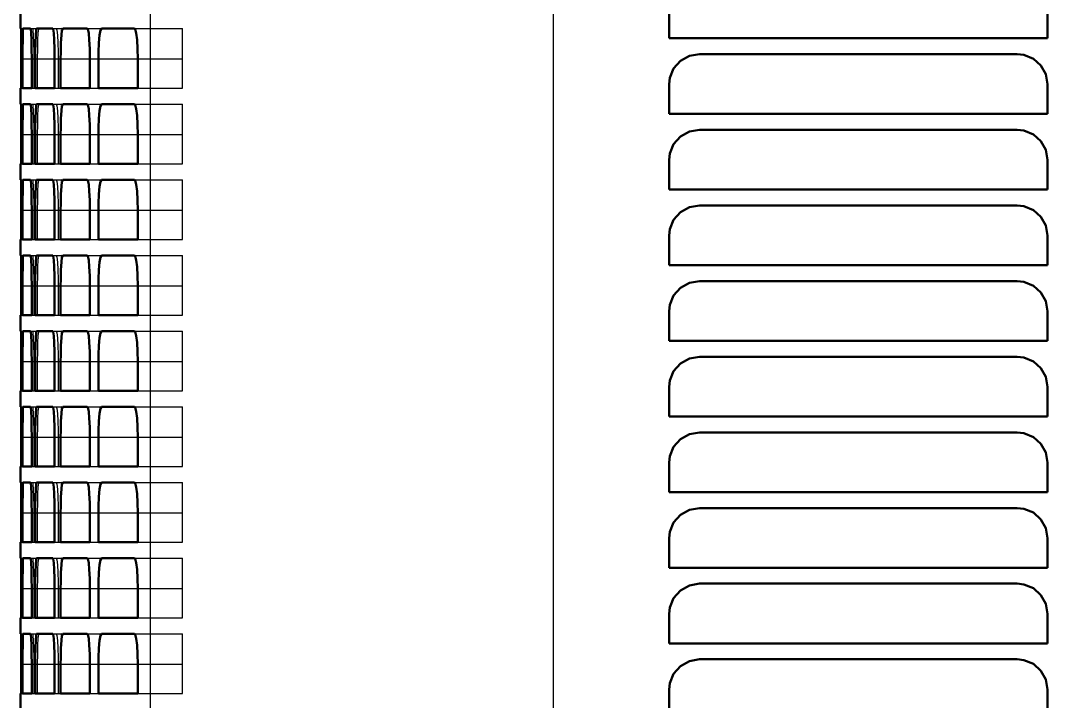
# Model space of a CAD drawing. Header units: inches. Extents: x -0.3 to 35.5, y 0 to 36.6.
# Drawn here: x -0.27 to 6.52, y 18.3 to 22.8 of the extents above; entities that cross this region are included whole.
import ezdxf

# ---------------------------------------------------------------- set-up
doc = ezdxf.new("R2010")
doc.units = ezdxf.units.IN
doc.header["$MEASUREMENT"] = 0
doc.linetypes.add('Dashed', pattern=[2, 1, -1])
for name, color, linetype, lineweight in [('AM_0', 7, 'Continuous', 50), ('AM_4', 3, 'Continuous', 25), ('AM_9', 6, 'Dashed', 25)]:
    doc.layers.add(name, color=color, linetype=linetype, lineweight=lineweight)

msp = doc.modelspace()

# ---------------------------------------------------------------- linework, layer by layer
at = {"layer": 'AM_0'}
for p, q in [((4.016, 22.881), (4.016, 22.686)), ((6.516, 22.686), (6.516, 22.881)), ((-0.27, 22.855), (-0.27, 22.75)), ((-0.2669, 22.75), (-0.27, 22.75)), ((-0.2032, 22.75), (-0.255, 22.75)), ((-0.0573, 22.75), (-0.1644, 22.75)), ((0.171, 22.75), (0.0085, 22.75)), ((0.4823, 22.75), (0.2639, 22.75)), ((4.016, 22.686), (6.516, 22.686)), ((-0.2652, 22.355), (-0.2652, 22.55)), ((-0.258, 22.55), (-0.258, 22.355)), ((-0.1963, 22.355), (-0.1963, 22.55)), ((-0.1727, 22.55), (-0.1727, 22.355)), ((-0.0452, 22.355), (-0.0452, 22.55)), ((-0.0051, 22.55), (-0.0051, 22.355)), ((0.1884, 22.355), (0.1884, 22.55)), ((0.2451, 22.55), (0.2451, 22.355)), ((0.505, 22.355), (0.505, 22.55)), ((6.316, 22.581), (4.216, 22.581)), ((-0.27, 22.355), (-0.2652, 22.355)), ((-0.27, 22.355), (-0.27, 22.25)), ((-0.258, 22.355), (-0.1963, 22.355)), ((-0.1727, 22.355), (-0.0452, 22.355)), ((-0.0051, 22.355), (0.1884, 22.355)), ((0.2451, 22.355), (0.505, 22.355)), ((4.016, 22.381), (4.016, 22.186)), ((6.516, 22.186), (6.516, 22.381)), ((-0.2669, 22.25), (-0.27, 22.25)), ((-0.2032, 22.25), (-0.255, 22.25)), ((-0.0573, 22.25), (-0.1644, 22.25)), ((0.171, 22.25), (0.0085, 22.25)), ((0.4823, 22.25), (0.2639, 22.25)), ((4.016, 22.186), (6.516, 22.186)), ((6.316, 22.081), (4.216, 22.081)), ((-0.2652, 21.855), (-0.2652, 22.05)), ((-0.258, 22.05), (-0.258, 21.855)), ((-0.1963, 21.855), (-0.1963, 22.05)), ((-0.1727, 22.05), (-0.1727, 21.855)), ((-0.0452, 21.855), (-0.0452, 22.05)), ((-0.0051, 22.05), (-0.0051, 21.855)), ((0.1884, 21.855), (0.1884, 22.05)), ((0.2451, 22.05), (0.2451, 21.855)), ((0.505, 21.855), (0.505, 22.05)), ((-0.27, 21.855), (-0.2652, 21.855)), ((-0.27, 21.855), (-0.27, 21.75)), ((-0.258, 21.855), (-0.1963, 21.855)), ((-0.1727, 21.855), (-0.0452, 21.855)), ((-0.0051, 21.855), (0.1884, 21.855)), ((0.2451, 21.855), (0.505, 21.855)), ((4.016, 21.881), (4.016, 21.686)), ((6.516, 21.686), (6.516, 21.881)), ((-0.2669, 21.75), (-0.27, 21.75)), ((-0.2032, 21.75), (-0.255, 21.75)), ((-0.0573, 21.75), (-0.1644, 21.75)), ((0.171, 21.75), (0.0085, 21.75)), ((0.4823, 21.75), (0.2639, 21.75)), ((4.016, 21.686), (6.516, 21.686)), ((6.316, 21.581), (4.216, 21.581)), ((-0.2652, 21.355), (-0.2652, 21.55)), ((-0.258, 21.55), (-0.258, 21.355)), ((-0.1963, 21.355), (-0.1963, 21.55)), ((-0.1727, 21.55), (-0.1727, 21.355)), ((-0.0452, 21.355), (-0.0452, 21.55)), ((-0.0051, 21.55), (-0.0051, 21.355)), ((0.1884, 21.355), (0.1884, 21.55)), ((0.2451, 21.55), (0.2451, 21.355)), ((0.505, 21.355), (0.505, 21.55)), ((4.016, 21.381), (4.016, 21.186)), ((6.516, 21.186), (6.516, 21.381)), ((-0.27, 21.355), (-0.2652, 21.355)), ((-0.27, 21.355), (-0.27, 21.25)), ((-0.258, 21.355), (-0.1963, 21.355)), ((-0.1727, 21.355), (-0.0452, 21.355)), ((-0.0051, 21.355), (0.1884, 21.355)), ((0.2451, 21.355), (0.505, 21.355)), ((-0.2669, 21.25), (-0.27, 21.25)), ((-0.2032, 21.25), (-0.255, 21.25)), ((-0.0573, 21.25), (-0.1644, 21.25)), ((0.171, 21.25), (0.0085, 21.25)), ((0.4823, 21.25), (0.2639, 21.25)), ((4.016, 21.186), (6.516, 21.186)), ((-0.2652, 20.855), (-0.2652, 21.05)), ((-0.258, 21.05), (-0.258, 20.855)), ((-0.1963, 20.855), (-0.1963, 21.05)), ((-0.1727, 21.05), (-0.1727, 20.855)), ((-0.0452, 20.855), (-0.0452, 21.05)), ((-0.0051, 21.05), (-0.0051, 20.855)), ((0.1884, 20.855), (0.1884, 21.05)), ((0.2451, 21.05), (0.2451, 20.855)), ((0.505, 20.855), (0.505, 21.05)), ((6.316, 21.081), (4.216, 21.081)), ((-0.27, 20.855), (-0.2652, 20.855)), ((-0.27, 20.855), (-0.27, 20.75)), ((-0.258, 20.855), (-0.1963, 20.855)), ((-0.1727, 20.855), (-0.0452, 20.855)), ((-0.0051, 20.855), (0.1884, 20.855)), ((0.2451, 20.855), (0.505, 20.855)), ((4.016, 20.881), (4.016, 20.686)), ((6.516, 20.686), (6.516, 20.881)), ((-0.2669, 20.75), (-0.27, 20.75)), ((-0.2032, 20.75), (-0.255, 20.75)), ((-0.0573, 20.75), (-0.1644, 20.75)), ((0.171, 20.75), (0.0085, 20.75)), ((0.4823, 20.75), (0.2639, 20.75)), ((4.016, 20.686), (6.516, 20.686)), ((6.316, 20.581), (4.216, 20.581)), ((-0.2652, 20.355), (-0.2652, 20.55)), ((-0.258, 20.55), (-0.258, 20.355)), ((-0.1963, 20.355), (-0.1963, 20.55)), ((-0.1727, 20.55), (-0.1727, 20.355)), ((-0.0452, 20.355), (-0.0452, 20.55)), ((-0.0051, 20.55), (-0.0051, 20.355)), ((0.1884, 20.355), (0.1884, 20.55)), ((0.2451, 20.55), (0.2451, 20.355)), ((0.505, 20.355), (0.505, 20.55)), ((4.016, 20.381), (4.016, 20.186)), ((6.516, 20.186), (6.516, 20.381)), ((-0.27, 20.355), (-0.2652, 20.355)), ((-0.27, 20.355), (-0.27, 20.25)), ((-0.258, 20.355), (-0.1963, 20.355)), ((-0.1727, 20.355), (-0.0452, 20.355)), ((-0.0051, 20.355), (0.1884, 20.355)), ((0.2451, 20.355), (0.505, 20.355)), ((-0.2669, 20.25), (-0.27, 20.25)), ((-0.2032, 20.25), (-0.255, 20.25)), ((-0.0573, 20.25), (-0.1644, 20.25)), ((0.171, 20.25), (0.0085, 20.25)), ((0.4823, 20.25), (0.2639, 20.25)), ((4.016, 20.186), (6.516, 20.186)), ((-0.2652, 19.855), (-0.2652, 20.05)), ((-0.258, 20.05), (-0.258, 19.855)), ((-0.1963, 19.855), (-0.1963, 20.05)), ((-0.1727, 20.05), (-0.1727, 19.855)), ((-0.0452, 19.855), (-0.0452, 20.05)), ((-0.0051, 20.05), (-0.0051, 19.855)), ((0.1884, 19.855), (0.1884, 20.05)), ((0.2451, 20.05), (0.2451, 19.855)), ((0.505, 19.855), (0.505, 20.05)), ((6.316, 20.081), (4.216, 20.081)), ((-0.27, 19.855), (-0.2652, 19.855)), ((-0.27, 19.855), (-0.27, 19.75)), ((-0.258, 19.855), (-0.1963, 19.855)), ((-0.1727, 19.855), (-0.0452, 19.855)), ((-0.0051, 19.855), (0.1884, 19.855)), ((0.2451, 19.855), (0.505, 19.855)), ((4.016, 19.881), (4.016, 19.686)), ((6.516, 19.686), (6.516, 19.881)), ((-0.2669, 19.75), (-0.27, 19.75)), ((-0.2032, 19.75), (-0.255, 19.75)), ((-0.0573, 19.75), (-0.1644, 19.75)), ((0.171, 19.75), (0.0085, 19.75)), ((0.4823, 19.75), (0.2639, 19.75)), ((4.016, 19.686), (6.516, 19.686)), ((-0.2652, 19.355), (-0.2652, 19.55)), ((-0.258, 19.55), (-0.258, 19.355)), ((-0.1963, 19.355), (-0.1963, 19.55)), ((-0.1727, 19.55), (-0.1727, 19.355)), ((-0.0452, 19.355), (-0.0452, 19.55)), ((-0.0051, 19.55), (-0.0051, 19.355)), ((0.1884, 19.355), (0.1884, 19.55)), ((0.2451, 19.55), (0.2451, 19.355)), ((0.505, 19.355), (0.505, 19.55)), ((6.316, 19.581), (4.216, 19.581)), ((-0.27, 19.355), (-0.2652, 19.355)), ((-0.27, 19.355), (-0.27, 19.25)), ((-0.258, 19.355), (-0.1963, 19.355)), ((-0.1727, 19.355), (-0.0452, 19.355)), ((-0.0051, 19.355), (0.1884, 19.355)), ((0.2451, 19.355), (0.505, 19.355)), ((4.016, 19.381), (4.016, 19.186)), ((6.516, 19.186), (6.516, 19.381)), ((-0.2669, 19.25), (-0.27, 19.25)), ((-0.2032, 19.25), (-0.255, 19.25)), ((-0.0573, 19.25), (-0.1644, 19.25)), ((0.171, 19.25), (0.0085, 19.25)), ((0.4823, 19.25), (0.2639, 19.25)), ((4.016, 19.186), (6.516, 19.186)), ((6.316, 19.081), (4.216, 19.081)), ((-0.2652, 18.855), (-0.2652, 19.05)), ((-0.258, 19.05), (-0.258, 18.855)), ((-0.1963, 18.855), (-0.1963, 19.05)), ((-0.1727, 19.05), (-0.1727, 18.855)), ((-0.0452, 18.855), (-0.0452, 19.05)), ((-0.0051, 19.05), (-0.0051, 18.855)), ((0.1884, 18.855), (0.1884, 19.05)), ((0.2451, 19.05), (0.2451, 18.855)), ((0.505, 18.855), (0.505, 19.05)), ((4.016, 18.881), (4.016, 18.686)), ((6.516, 18.686), (6.516, 18.881)), ((-0.27, 18.855), (-0.2652, 18.855)), ((-0.27, 18.855), (-0.27, 18.75)), ((-0.258, 18.855), (-0.1963, 18.855)), ((-0.1727, 18.855), (-0.0452, 18.855)), ((-0.0051, 18.855), (0.1884, 18.855)), ((0.2451, 18.855), (0.505, 18.855)), ((-0.2669, 18.75), (-0.27, 18.75)), ((-0.2032, 18.75), (-0.255, 18.75)), ((-0.0573, 18.75), (-0.1644, 18.75)), ((0.171, 18.75), (0.0085, 18.75)), ((0.4823, 18.75), (0.2639, 18.75)), ((4.016, 18.686), (6.516, 18.686)), ((-0.2652, 18.355), (-0.2652, 18.55)), ((-0.258, 18.55), (-0.258, 18.355)), ((-0.1963, 18.355), (-0.1963, 18.55)), ((-0.1727, 18.55), (-0.1727, 18.355)), ((-0.0452, 18.355), (-0.0452, 18.55)), ((-0.0051, 18.55), (-0.0051, 18.355)), ((0.1884, 18.355), (0.1884, 18.55)), ((0.2451, 18.55), (0.2451, 18.355)), ((0.505, 18.355), (0.505, 18.55)), ((6.316, 18.581), (4.216, 18.581)), ((-0.27, 18.355), (-0.2652, 18.355)), ((-0.27, 18.355), (-0.27, 18.25)), ((-0.258, 18.355), (-0.1963, 18.355)), ((-0.1727, 18.355), (-0.0452, 18.355)), ((-0.0051, 18.355), (0.1884, 18.355)), ((0.2451, 18.355), (0.505, 18.355)), ((4.016, 18.381), (4.016, 18.186)), ((6.516, 18.186), (6.516, 18.381))]:
    msp.add_line(p, q, dxfattribs=at)
for points in [[(-0.2652, 22.55), (-0.2653, 22.6162), (-0.2656, 22.6749), (-0.266, 22.7196), (-0.2665, 22.7451), (-0.2669, 22.75)], [(-0.255, 22.75), (-0.256, 22.7387), (-0.2569, 22.7062), (-0.2576, 22.656), (-0.258, 22.5939), (-0.258, 22.55)], [(-0.1963, 22.55), (-0.1967, 22.6162), (-0.1978, 22.6749), (-0.1996, 22.7195), (-0.2017, 22.7451), (-0.2032, 22.75)], [(-0.1644, 22.75), (-0.1672, 22.7387), (-0.1696, 22.7061), (-0.1714, 22.6559), (-0.1725, 22.5937), (-0.1727, 22.55)], [(-0.0452, 22.55), (-0.0459, 22.6161), (-0.0479, 22.6748), (-0.0509, 22.7194), (-0.0547, 22.745), (-0.0573, 22.75)], [(0.0085, 22.75), (0.0039, 22.7387), (0, 22.706), (-0.003, 22.6557), (-0.0047, 22.5935), (-0.0051, 22.55)], [(0.1884, 22.55), (0.1875, 22.616), (0.1846, 22.6746), (0.1803, 22.7192), (0.1749, 22.745), (0.171, 22.75)], [(0.2639, 22.75), (0.2576, 22.7386), (0.2521, 22.7058), (0.2479, 22.6553), (0.2455, 22.5931), (0.2451, 22.55)], [(0.505, 22.55), (0.5038, 22.6159), (0.5001, 22.6743), (0.4944, 22.719), (0.4874, 22.7448), (0.4823, 22.75)], [(4.216, 22.581), (4.1495, 22.5696), (4.0905, 22.5367), (4.0458, 22.486), (4.0206, 22.4237), (4.016, 22.381)], [(6.516, 22.381), (6.5048, 22.447), (6.4725, 22.5055), (6.4227, 22.5502), (6.3607, 22.5759), (6.316, 22.581)], [(-0.2652, 22.05), (-0.2653, 22.1162), (-0.2656, 22.1749), (-0.266, 22.2196), (-0.2665, 22.2451), (-0.2669, 22.25)], [(-0.255, 22.25), (-0.256, 22.2387), (-0.2569, 22.2062), (-0.2576, 22.156), (-0.258, 22.0939), (-0.258, 22.05)], [(-0.1963, 22.05), (-0.1967, 22.1162), (-0.1978, 22.1749), (-0.1996, 22.2195), (-0.2017, 22.2451), (-0.2032, 22.25)], [(-0.1644, 22.25), (-0.1672, 22.2387), (-0.1696, 22.2061), (-0.1714, 22.1559), (-0.1725, 22.0937), (-0.1727, 22.05)], [(-0.0452, 22.05), (-0.0459, 22.1161), (-0.0479, 22.1748), (-0.0509, 22.2194), (-0.0547, 22.245), (-0.0573, 22.25)], [(0.0085, 22.25), (0.0039, 22.2387), (0, 22.206), (-0.003, 22.1557), (-0.0047, 22.0935), (-0.0051, 22.05)], [(0.1884, 22.05), (0.1875, 22.116), (0.1846, 22.1746), (0.1803, 22.2192), (0.1749, 22.245), (0.171, 22.25)], [(0.2639, 22.25), (0.2576, 22.2386), (0.2521, 22.2058), (0.2479, 22.1553), (0.2455, 22.0931), (0.2451, 22.05)], [(0.505, 22.05), (0.5038, 22.1159), (0.5001, 22.1743), (0.4944, 22.219), (0.4874, 22.2448), (0.4823, 22.25)], [(4.216, 22.081), (4.1495, 22.0696), (4.0905, 22.0367), (4.0458, 21.986), (4.0206, 21.9237), (4.016, 21.881)], [(6.516, 21.881), (6.5048, 21.947), (6.4725, 22.0055), (6.4227, 22.0502), (6.3607, 22.0759), (6.316, 22.081)], [(-0.2652, 21.55), (-0.2653, 21.6162), (-0.2656, 21.6749), (-0.266, 21.7196), (-0.2665, 21.7451), (-0.2669, 21.75)], [(-0.255, 21.75), (-0.256, 21.7387), (-0.2569, 21.7062), (-0.2576, 21.656), (-0.258, 21.5939), (-0.258, 21.55)], [(-0.1963, 21.55), (-0.1967, 21.6162), (-0.1978, 21.6749), (-0.1996, 21.7195), (-0.2017, 21.7451), (-0.2032, 21.75)], [(-0.1644, 21.75), (-0.1672, 21.7387), (-0.1696, 21.7061), (-0.1714, 21.6559), (-0.1725, 21.5937), (-0.1727, 21.55)], [(-0.0452, 21.55), (-0.0459, 21.6161), (-0.0479, 21.6748), (-0.0509, 21.7194), (-0.0547, 21.745), (-0.0573, 21.75)], [(0.0085, 21.75), (0.0039, 21.7387), (0, 21.706), (-0.003, 21.6557), (-0.0047, 21.5935), (-0.0051, 21.55)], [(0.1884, 21.55), (0.1875, 21.616), (0.1846, 21.6746), (0.1803, 21.7192), (0.1749, 21.745), (0.171, 21.75)], [(0.2639, 21.75), (0.2576, 21.7386), (0.2521, 21.7058), (0.2479, 21.6553), (0.2455, 21.5931), (0.2451, 21.55)], [(0.505, 21.55), (0.5038, 21.6159), (0.5001, 21.6743), (0.4944, 21.719), (0.4874, 21.7448), (0.4823, 21.75)], [(4.216, 21.581), (4.1495, 21.5696), (4.0905, 21.5367), (4.0458, 21.486), (4.0206, 21.4237), (4.016, 21.381)], [(6.516, 21.381), (6.5048, 21.447), (6.4725, 21.5055), (6.4227, 21.5502), (6.3607, 21.5759), (6.316, 21.581)], [(-0.2652, 21.05), (-0.2653, 21.1162), (-0.2656, 21.1749), (-0.266, 21.2196), (-0.2665, 21.2451), (-0.2669, 21.25)], [(-0.255, 21.25), (-0.256, 21.2387), (-0.2569, 21.2062), (-0.2576, 21.156), (-0.258, 21.0939), (-0.258, 21.05)], [(-0.1963, 21.05), (-0.1967, 21.1162), (-0.1978, 21.1749), (-0.1996, 21.2195), (-0.2017, 21.2451), (-0.2032, 21.25)], [(-0.1644, 21.25), (-0.1672, 21.2387), (-0.1696, 21.2061), (-0.1714, 21.1559), (-0.1725, 21.0937), (-0.1727, 21.05)], [(-0.0452, 21.05), (-0.0459, 21.1161), (-0.0479, 21.1748), (-0.0509, 21.2194), (-0.0547, 21.245), (-0.0573, 21.25)], [(0.0085, 21.25), (0.0039, 21.2387), (0, 21.206), (-0.003, 21.1557), (-0.0047, 21.0935), (-0.0051, 21.05)], [(0.1884, 21.05), (0.1875, 21.116), (0.1846, 21.1746), (0.1803, 21.2192), (0.1749, 21.245), (0.171, 21.25)], [(0.2639, 21.25), (0.2576, 21.2386), (0.2521, 21.2058), (0.2479, 21.1553), (0.2455, 21.0931), (0.2451, 21.05)], [(0.505, 21.05), (0.5038, 21.1159), (0.5001, 21.1743), (0.4944, 21.219), (0.4874, 21.2448), (0.4823, 21.25)], [(4.216, 21.081), (4.1495, 21.0696), (4.0905, 21.0367), (4.0458, 20.986), (4.0206, 20.9237), (4.016, 20.881)], [(6.516, 20.881), (6.5048, 20.947), (6.4725, 21.0055), (6.4227, 21.0502), (6.3607, 21.0759), (6.316, 21.081)], [(-0.2652, 20.55), (-0.2653, 20.6162), (-0.2656, 20.6749), (-0.266, 20.7196), (-0.2665, 20.7451), (-0.2669, 20.75)], [(-0.255, 20.75), (-0.256, 20.7387), (-0.2569, 20.7062), (-0.2576, 20.656), (-0.258, 20.5939), (-0.258, 20.55)], [(-0.1963, 20.55), (-0.1967, 20.6162), (-0.1978, 20.6749), (-0.1996, 20.7195), (-0.2017, 20.7451), (-0.2032, 20.75)], [(-0.1644, 20.75), (-0.1672, 20.7387), (-0.1696, 20.7061), (-0.1714, 20.6559), (-0.1725, 20.5937), (-0.1727, 20.55)], [(-0.0452, 20.55), (-0.0459, 20.6161), (-0.0479, 20.6748), (-0.0509, 20.7194), (-0.0547, 20.745), (-0.0573, 20.75)], [(0.0085, 20.75), (0.0039, 20.7387), (0, 20.706), (-0.003, 20.6557), (-0.0047, 20.5935), (-0.0051, 20.55)], [(0.1884, 20.55), (0.1875, 20.616), (0.1846, 20.6746), (0.1803, 20.7192), (0.1749, 20.745), (0.171, 20.75)], [(0.2639, 20.75), (0.2576, 20.7386), (0.2521, 20.7058), (0.2479, 20.6553), (0.2455, 20.5931), (0.2451, 20.55)], [(0.505, 20.55), (0.5038, 20.6159), (0.5001, 20.6743), (0.4944, 20.719), (0.4874, 20.7448), (0.4823, 20.75)], [(4.216, 20.581), (4.1495, 20.5696), (4.0905, 20.5367), (4.0458, 20.486), (4.0206, 20.4237), (4.016, 20.381)], [(6.516, 20.381), (6.5048, 20.447), (6.4725, 20.5055), (6.4227, 20.5502), (6.3607, 20.5759), (6.316, 20.581)], [(-0.2652, 20.05), (-0.2653, 20.1162), (-0.2656, 20.1749), (-0.266, 20.2196), (-0.2665, 20.2451), (-0.2669, 20.25)], [(-0.255, 20.25), (-0.256, 20.2387), (-0.2569, 20.2062), (-0.2576, 20.156), (-0.258, 20.0939), (-0.258, 20.05)], [(-0.1963, 20.05), (-0.1967, 20.1162), (-0.1978, 20.1749), (-0.1996, 20.2195), (-0.2017, 20.2451), (-0.2032, 20.25)], [(-0.1644, 20.25), (-0.1672, 20.2387), (-0.1696, 20.2061), (-0.1714, 20.1559), (-0.1725, 20.0937), (-0.1727, 20.05)], [(-0.0452, 20.05), (-0.0459, 20.1161), (-0.0479, 20.1748), (-0.0509, 20.2194), (-0.0547, 20.245), (-0.0573, 20.25)], [(0.0085, 20.25), (0.0039, 20.2387), (0, 20.206), (-0.003, 20.1557), (-0.0047, 20.0935), (-0.0051, 20.05)], [(0.1884, 20.05), (0.1875, 20.116), (0.1846, 20.1746), (0.1803, 20.2192), (0.1749, 20.245), (0.171, 20.25)], [(0.2639, 20.25), (0.2576, 20.2386), (0.2521, 20.2058), (0.2479, 20.1553), (0.2455, 20.0931), (0.2451, 20.05)], [(0.505, 20.05), (0.5038, 20.1159), (0.5001, 20.1743), (0.4944, 20.219), (0.4874, 20.2448), (0.4823, 20.25)], [(4.216, 20.081), (4.1495, 20.0696), (4.0905, 20.0367), (4.0458, 19.986), (4.0206, 19.9237), (4.016, 19.881)], [(6.516, 19.881), (6.5048, 19.947), (6.4725, 20.0055), (6.4227, 20.0502), (6.3607, 20.0759), (6.316, 20.081)], [(-0.2652, 19.55), (-0.2653, 19.6162), (-0.2656, 19.6749), (-0.266, 19.7196), (-0.2665, 19.7451), (-0.2669, 19.75)], [(-0.255, 19.75), (-0.256, 19.7387), (-0.2569, 19.7062), (-0.2576, 19.656), (-0.258, 19.5939), (-0.258, 19.55)], [(-0.1963, 19.55), (-0.1967, 19.6162), (-0.1978, 19.6749), (-0.1996, 19.7195), (-0.2017, 19.7451), (-0.2032, 19.75)], [(-0.1644, 19.75), (-0.1672, 19.7387), (-0.1696, 19.7061), (-0.1714, 19.6559), (-0.1725, 19.5937), (-0.1727, 19.55)], [(-0.0452, 19.55), (-0.0459, 19.6161), (-0.0479, 19.6748), (-0.0509, 19.7194), (-0.0547, 19.745), (-0.0573, 19.75)], [(0.0085, 19.75), (0.0039, 19.7387), (0, 19.706), (-0.003, 19.6557), (-0.0047, 19.5935), (-0.0051, 19.55)], [(0.1884, 19.55), (0.1875, 19.616), (0.1846, 19.6746), (0.1803, 19.7192), (0.1749, 19.745), (0.171, 19.75)], [(0.2639, 19.75), (0.2576, 19.7386), (0.2521, 19.7058), (0.2479, 19.6553), (0.2455, 19.5931), (0.2451, 19.55)], [(0.505, 19.55), (0.5038, 19.6159), (0.5001, 19.6743), (0.4944, 19.719), (0.4874, 19.7448), (0.4823, 19.75)], [(4.216, 19.581), (4.1495, 19.5696), (4.0905, 19.5367), (4.0458, 19.486), (4.0206, 19.4237), (4.016, 19.381)], [(6.516, 19.381), (6.5048, 19.447), (6.4725, 19.5055), (6.4227, 19.5502), (6.3607, 19.5759), (6.316, 19.581)], [(-0.2652, 19.05), (-0.2653, 19.1162), (-0.2656, 19.1749), (-0.266, 19.2196), (-0.2665, 19.2451), (-0.2669, 19.25)], [(-0.255, 19.25), (-0.256, 19.2387), (-0.2569, 19.2062), (-0.2576, 19.156), (-0.258, 19.0939), (-0.258, 19.05)], [(-0.1963, 19.05), (-0.1967, 19.1162), (-0.1978, 19.1749), (-0.1996, 19.2195), (-0.2017, 19.2451), (-0.2032, 19.25)], [(-0.1644, 19.25), (-0.1672, 19.2387), (-0.1696, 19.2061), (-0.1714, 19.1559), (-0.1725, 19.0937), (-0.1727, 19.05)], [(-0.0452, 19.05), (-0.0459, 19.1161), (-0.0479, 19.1748), (-0.0509, 19.2194), (-0.0547, 19.245), (-0.0573, 19.25)], [(0.0085, 19.25), (0.0039, 19.2387), (0, 19.206), (-0.003, 19.1557), (-0.0047, 19.0935), (-0.0051, 19.05)], [(0.1884, 19.05), (0.1875, 19.116), (0.1846, 19.1746), (0.1803, 19.2192), (0.1749, 19.245), (0.171, 19.25)], [(0.2639, 19.25), (0.2576, 19.2386), (0.2521, 19.2058), (0.2479, 19.1553), (0.2455, 19.0931), (0.2451, 19.05)], [(0.505, 19.05), (0.5038, 19.1159), (0.5001, 19.1743), (0.4944, 19.219), (0.4874, 19.2448), (0.4823, 19.25)], [(4.216, 19.081), (4.1495, 19.0696), (4.0905, 19.0367), (4.0458, 18.986), (4.0206, 18.9237), (4.016, 18.881)], [(6.516, 18.881), (6.5048, 18.947), (6.4725, 19.0055), (6.4227, 19.0502), (6.3607, 19.0759), (6.316, 19.081)], [(-0.2652, 18.55), (-0.2653, 18.6162), (-0.2656, 18.6749), (-0.266, 18.7196), (-0.2665, 18.7451), (-0.2669, 18.75)], [(-0.255, 18.75), (-0.256, 18.7387), (-0.2569, 18.7062), (-0.2576, 18.656), (-0.258, 18.5939), (-0.258, 18.55)], [(-0.1963, 18.55), (-0.1967, 18.6162), (-0.1978, 18.6749), (-0.1996, 18.7195), (-0.2017, 18.7451), (-0.2032, 18.75)], [(-0.1644, 18.75), (-0.1672, 18.7387), (-0.1696, 18.7061), (-0.1714, 18.6559), (-0.1725, 18.5937), (-0.1727, 18.55)], [(-0.0452, 18.55), (-0.0459, 18.6161), (-0.0479, 18.6748), (-0.0509, 18.7194), (-0.0547, 18.745), (-0.0573, 18.75)], [(0.0085, 18.75), (0.0039, 18.7387), (0, 18.706), (-0.003, 18.6557), (-0.0047, 18.5935), (-0.0051, 18.55)], [(0.1884, 18.55), (0.1875, 18.616), (0.1846, 18.6746), (0.1803, 18.7192), (0.1749, 18.745), (0.171, 18.75)], [(0.2639, 18.75), (0.2576, 18.7386), (0.2521, 18.7058), (0.2479, 18.6553), (0.2455, 18.5931), (0.2451, 18.55)], [(0.505, 18.55), (0.5038, 18.6159), (0.5001, 18.6743), (0.4944, 18.719), (0.4874, 18.7448), (0.4823, 18.75)], [(4.216, 18.581), (4.1495, 18.5696), (4.0905, 18.5367), (4.0458, 18.486), (4.0206, 18.4237), (4.016, 18.381)], [(6.516, 18.381), (6.5048, 18.447), (6.4725, 18.5055), (6.4227, 18.5502), (6.3607, 18.5759), (6.316, 18.581)]]:
    msp.add_lwpolyline(points, dxfattribs=at)
at = {"layer": 'AM_4'}
for p, q in [((0.5858, 35.9), (0.5858, 1.625)), ((3.2489, 35.9), (3.2489, 1.625)), ((-0.258, 22.55), (-0.1963, 22.55)), ((-0.1727, 22.55), (-0.0452, 22.55)), ((-0.0051, 22.55), (0.1884, 22.55)), ((0.2451, 22.55), (0.505, 22.55)), ((-0.258, 22.05), (-0.1963, 22.05)), ((-0.1727, 22.05), (-0.0452, 22.05)), ((-0.0051, 22.05), (0.1884, 22.05)), ((0.2451, 22.05), (0.505, 22.05)), ((-0.258, 21.55), (-0.1963, 21.55)), ((-0.1727, 21.55), (-0.0452, 21.55)), ((-0.0051, 21.55), (0.1884, 21.55)), ((0.2451, 21.55), (0.505, 21.55)), ((-0.258, 21.05), (-0.1963, 21.05)), ((-0.1727, 21.05), (-0.0452, 21.05)), ((-0.0051, 21.05), (0.1884, 21.05)), ((0.2451, 21.05), (0.505, 21.05)), ((-0.258, 20.55), (-0.1963, 20.55)), ((-0.1727, 20.55), (-0.0452, 20.55)), ((-0.0051, 20.55), (0.1884, 20.55)), ((0.2451, 20.55), (0.505, 20.55)), ((-0.258, 20.05), (-0.1963, 20.05)), ((-0.1727, 20.05), (-0.0452, 20.05)), ((-0.0051, 20.05), (0.1884, 20.05)), ((0.2451, 20.05), (0.505, 20.05)), ((-0.258, 19.55), (-0.1963, 19.55)), ((-0.1727, 19.55), (-0.0452, 19.55)), ((-0.0051, 19.55), (0.1884, 19.55)), ((0.2451, 19.55), (0.505, 19.55)), ((-0.258, 19.05), (-0.1963, 19.05)), ((-0.1727, 19.05), (-0.0452, 19.05)), ((-0.0051, 19.05), (0.1884, 19.05)), ((0.2451, 19.05), (0.505, 19.05)), ((-0.258, 18.55), (-0.1963, 18.55)), ((-0.1727, 18.55), (-0.0452, 18.55)), ((-0.0051, 18.55), (0.1884, 18.55)), ((0.2451, 18.55), (0.505, 18.55))]:
    msp.add_line(p, q, dxfattribs=at)
at = {"layer": 'AM_9'}
for p, q in [((3.2489, 35.9), (3.2489, 14.625)), ((-0.2669, 22.75), (-0.255, 22.75)), ((-0.2032, 22.75), (-0.1644, 22.75)), ((-0.0573, 22.75), (0.0085, 22.75)), ((0.171, 22.75), (0.2639, 22.75)), ((0.4823, 22.75), (0.8, 22.75)), ((0.8, 22.355), (0.8, 22.75)), ((-0.2652, 22.55), (-0.258, 22.55)), ((-0.2613, 22.55), (-0.2613, 22.355)), ((-0.2522, 22.355), (-0.2522, 22.55)), ((-0.1963, 22.55), (-0.1727, 22.55)), ((-0.1826, 22.55), (-0.1826, 22.355)), ((-0.157, 22.355), (-0.157, 22.55)), ((-0.0452, 22.55), (-0.0051, 22.55)), ((-0.0217, 22.55), (-0.0217, 22.355)), ((0.1884, 22.55), (0.2451, 22.55)), ((0.505, 22.55), (0.8, 22.55)), ((-0.2652, 22.355), (-0.258, 22.355)), ((-0.1963, 22.355), (-0.1727, 22.355)), ((-0.0452, 22.355), (-0.0051, 22.355)), ((0.1884, 22.355), (0.2451, 22.355)), ((0.505, 22.355), (0.8, 22.355)), ((-0.2669, 22.25), (-0.255, 22.25)), ((-0.2032, 22.25), (-0.1644, 22.25)), ((-0.0573, 22.25), (0.0085, 22.25)), ((0.171, 22.25), (0.2639, 22.25)), ((0.4823, 22.25), (0.8, 22.25)), ((0.8, 21.855), (0.8, 22.25)), ((-0.2652, 22.05), (-0.258, 22.05)), ((-0.2613, 22.05), (-0.2613, 21.855)), ((-0.2522, 21.855), (-0.2522, 22.05)), ((-0.1963, 22.05), (-0.1727, 22.05)), ((-0.1826, 22.05), (-0.1826, 21.855)), ((-0.157, 21.855), (-0.157, 22.05)), ((-0.0452, 22.05), (-0.0051, 22.05)), ((-0.0217, 22.05), (-0.0217, 21.855)), ((0.1884, 22.05), (0.2451, 22.05)), ((0.505, 22.05), (0.8, 22.05)), ((-0.2652, 21.855), (-0.258, 21.855)), ((-0.1963, 21.855), (-0.1727, 21.855)), ((-0.0452, 21.855), (-0.0051, 21.855)), ((0.1884, 21.855), (0.2451, 21.855)), ((0.505, 21.855), (0.8, 21.855)), ((-0.2669, 21.75), (-0.255, 21.75)), ((-0.2032, 21.75), (-0.1644, 21.75)), ((-0.0573, 21.75), (0.0085, 21.75)), ((0.171, 21.75), (0.2639, 21.75)), ((0.4823, 21.75), (0.8, 21.75)), ((0.8, 21.355), (0.8, 21.75)), ((-0.2652, 21.55), (-0.258, 21.55)), ((-0.2613, 21.55), (-0.2613, 21.355)), ((-0.2522, 21.355), (-0.2522, 21.55)), ((-0.1963, 21.55), (-0.1727, 21.55)), ((-0.1826, 21.55), (-0.1826, 21.355)), ((-0.157, 21.355), (-0.157, 21.55)), ((-0.0452, 21.55), (-0.0051, 21.55)), ((-0.0217, 21.55), (-0.0217, 21.355)), ((0.1884, 21.55), (0.2451, 21.55)), ((0.505, 21.55), (0.8, 21.55)), ((-0.2652, 21.355), (-0.258, 21.355)), ((-0.1963, 21.355), (-0.1727, 21.355)), ((-0.0452, 21.355), (-0.0051, 21.355)), ((0.1884, 21.355), (0.2451, 21.355)), ((0.505, 21.355), (0.8, 21.355)), ((-0.2669, 21.25), (-0.255, 21.25)), ((-0.2032, 21.25), (-0.1644, 21.25)), ((-0.0573, 21.25), (0.0085, 21.25)), ((0.171, 21.25), (0.2639, 21.25)), ((0.4823, 21.25), (0.8, 21.25)), ((0.8, 20.855), (0.8, 21.25)), ((-0.2652, 21.05), (-0.258, 21.05)), ((-0.2613, 21.05), (-0.2613, 20.855)), ((-0.2522, 20.855), (-0.2522, 21.05)), ((-0.1963, 21.05), (-0.1727, 21.05)), ((-0.1826, 21.05), (-0.1826, 20.855)), ((-0.157, 20.855), (-0.157, 21.05)), ((-0.0452, 21.05), (-0.0051, 21.05)), ((-0.0217, 21.05), (-0.0217, 20.855)), ((0.1884, 21.05), (0.2451, 21.05)), ((0.505, 21.05), (0.8, 21.05)), ((-0.2652, 20.855), (-0.258, 20.855)), ((-0.1963, 20.855), (-0.1727, 20.855)), ((-0.0452, 20.855), (-0.0051, 20.855)), ((0.1884, 20.855), (0.2451, 20.855)), ((0.505, 20.855), (0.8, 20.855)), ((-0.2669, 20.75), (-0.255, 20.75)), ((-0.2032, 20.75), (-0.1644, 20.75)), ((-0.0573, 20.75), (0.0085, 20.75)), ((0.171, 20.75), (0.2639, 20.75)), ((0.4823, 20.75), (0.8, 20.75)), ((0.8, 20.355), (0.8, 20.75)), ((-0.2652, 20.55), (-0.258, 20.55)), ((-0.2613, 20.55), (-0.2613, 20.355)), ((-0.2522, 20.355), (-0.2522, 20.55)), ((-0.1963, 20.55), (-0.1727, 20.55)), ((-0.1826, 20.55), (-0.1826, 20.355)), ((-0.157, 20.355), (-0.157, 20.55)), ((-0.0452, 20.55), (-0.0051, 20.55)), ((-0.0217, 20.55), (-0.0217, 20.355)), ((0.1884, 20.55), (0.2451, 20.55)), ((0.505, 20.55), (0.8, 20.55)), ((-0.2652, 20.355), (-0.258, 20.355)), ((-0.1963, 20.355), (-0.1727, 20.355)), ((-0.0452, 20.355), (-0.0051, 20.355)), ((0.1884, 20.355), (0.2451, 20.355)), ((0.505, 20.355), (0.8, 20.355)), ((-0.2669, 20.25), (-0.255, 20.25)), ((-0.2032, 20.25), (-0.1644, 20.25)), ((-0.0573, 20.25), (0.0085, 20.25)), ((0.171, 20.25), (0.2639, 20.25)), ((0.4823, 20.25), (0.8, 20.25)), ((0.8, 19.855), (0.8, 20.25)), ((-0.2652, 20.05), (-0.258, 20.05)), ((-0.2613, 20.05), (-0.2613, 19.855)), ((-0.2522, 19.855), (-0.2522, 20.05)), ((-0.1963, 20.05), (-0.1727, 20.05)), ((-0.1826, 20.05), (-0.1826, 19.855)), ((-0.157, 19.855), (-0.157, 20.05)), ((-0.0452, 20.05), (-0.0051, 20.05)), ((-0.0217, 20.05), (-0.0217, 19.855)), ((0.1884, 20.05), (0.2451, 20.05)), ((0.505, 20.05), (0.8, 20.05)), ((-0.2652, 19.855), (-0.258, 19.855)), ((-0.1963, 19.855), (-0.1727, 19.855)), ((-0.0452, 19.855), (-0.0051, 19.855)), ((0.1884, 19.855), (0.2451, 19.855)), ((0.505, 19.855), (0.8, 19.855)), ((-0.2669, 19.75), (-0.255, 19.75)), ((-0.2032, 19.75), (-0.1644, 19.75)), ((-0.0573, 19.75), (0.0085, 19.75)), ((0.171, 19.75), (0.2639, 19.75)), ((0.4823, 19.75), (0.8, 19.75)), ((0.8, 19.355), (0.8, 19.75)), ((-0.2652, 19.55), (-0.258, 19.55)), ((-0.2613, 19.55), (-0.2613, 19.355)), ((-0.2522, 19.355), (-0.2522, 19.55)), ((-0.1963, 19.55), (-0.1727, 19.55)), ((-0.1826, 19.55), (-0.1826, 19.355)), ((-0.157, 19.355), (-0.157, 19.55)), ((-0.0452, 19.55), (-0.0051, 19.55)), ((-0.0217, 19.55), (-0.0217, 19.355)), ((0.1884, 19.55), (0.2451, 19.55)), ((0.505, 19.55), (0.8, 19.55)), ((-0.2652, 19.355), (-0.258, 19.355)), ((-0.1963, 19.355), (-0.1727, 19.355)), ((-0.0452, 19.355), (-0.0051, 19.355)), ((0.1884, 19.355), (0.2451, 19.355)), ((0.505, 19.355), (0.8, 19.355)), ((-0.2669, 19.25), (-0.255, 19.25)), ((-0.2032, 19.25), (-0.1644, 19.25)), ((-0.0573, 19.25), (0.0085, 19.25)), ((0.171, 19.25), (0.2639, 19.25)), ((0.4823, 19.25), (0.8, 19.25)), ((0.8, 18.855), (0.8, 19.25)), ((-0.2652, 19.05), (-0.258, 19.05)), ((-0.2613, 19.05), (-0.2613, 18.855)), ((-0.2522, 18.855), (-0.2522, 19.05)), ((-0.1963, 19.05), (-0.1727, 19.05)), ((-0.1826, 19.05), (-0.1826, 18.855)), ((-0.157, 18.855), (-0.157, 19.05)), ((-0.0452, 19.05), (-0.0051, 19.05)), ((-0.0217, 19.05), (-0.0217, 18.855)), ((0.1884, 19.05), (0.2451, 19.05)), ((0.505, 19.05), (0.8, 19.05)), ((-0.2652, 18.855), (-0.258, 18.855)), ((-0.1963, 18.855), (-0.1727, 18.855)), ((-0.0452, 18.855), (-0.0051, 18.855)), ((0.1884, 18.855), (0.2451, 18.855)), ((0.505, 18.855), (0.8, 18.855)), ((-0.2669, 18.75), (-0.255, 18.75)), ((-0.2032, 18.75), (-0.1644, 18.75)), ((-0.0573, 18.75), (0.0085, 18.75)), ((0.171, 18.75), (0.2639, 18.75)), ((0.4823, 18.75), (0.8, 18.75)), ((0.8, 18.355), (0.8, 18.75)), ((-0.2652, 18.55), (-0.258, 18.55)), ((-0.2613, 18.55), (-0.2613, 18.355)), ((-0.2522, 18.355), (-0.2522, 18.55)), ((-0.1963, 18.55), (-0.1727, 18.55)), ((-0.1826, 18.55), (-0.1826, 18.355)), ((-0.157, 18.355), (-0.157, 18.55)), ((-0.0452, 18.55), (-0.0051, 18.55)), ((-0.0217, 18.55), (-0.0217, 18.355)), ((0.1884, 18.55), (0.2451, 18.55)), ((0.505, 18.55), (0.8, 18.55)), ((-0.2652, 18.355), (-0.258, 18.355)), ((-0.1963, 18.355), (-0.1727, 18.355)), ((-0.0452, 18.355), (-0.0051, 18.355)), ((0.1884, 18.355), (0.2451, 18.355)), ((0.505, 18.355), (0.8, 18.355))]:
    msp.add_line(p, q, dxfattribs=at)
for points in [[(-0.2636, 22.75), (-0.2629, 22.7387), (-0.2622, 22.7062), (-0.2617, 22.656), (-0.2614, 22.5939), (-0.2613, 22.55)], [(-0.2522, 22.55), (-0.252, 22.6162), (-0.2514, 22.6749), (-0.2505, 22.7196), (-0.2494, 22.7451), (-0.2485, 22.75)], [(-0.1901, 22.75), (-0.1877, 22.7387), (-0.1855, 22.7061), (-0.1838, 22.6559), (-0.1828, 22.5938), (-0.1826, 22.55)], [(-0.157, 22.55), (-0.1565, 22.6162), (-0.1551, 22.6748), (-0.1529, 22.7195), (-0.1501, 22.7451), (-0.1481, 22.75)], [(-0.0345, 22.75), (-0.0303, 22.7387), (-0.0265, 22.706), (-0.0236, 22.6557), (-0.022, 22.5935), (-0.0217, 22.55)], [(-0.2636, 22.25), (-0.2629, 22.2387), (-0.2622, 22.2062), (-0.2617, 22.156), (-0.2614, 22.0939), (-0.2613, 22.05)], [(-0.2522, 22.05), (-0.252, 22.1162), (-0.2514, 22.1749), (-0.2505, 22.2196), (-0.2494, 22.2451), (-0.2485, 22.25)], [(-0.1901, 22.25), (-0.1877, 22.2387), (-0.1855, 22.2061), (-0.1838, 22.1559), (-0.1828, 22.0938), (-0.1826, 22.05)], [(-0.157, 22.05), (-0.1565, 22.1162), (-0.1551, 22.1748), (-0.1529, 22.2195), (-0.1501, 22.2451), (-0.1481, 22.25)], [(-0.0345, 22.25), (-0.0303, 22.2387), (-0.0265, 22.206), (-0.0236, 22.1557), (-0.022, 22.0935), (-0.0217, 22.05)], [(-0.2636, 21.75), (-0.2629, 21.7387), (-0.2622, 21.7062), (-0.2617, 21.656), (-0.2614, 21.5939), (-0.2613, 21.55)], [(-0.2522, 21.55), (-0.252, 21.6162), (-0.2514, 21.6749), (-0.2505, 21.7196), (-0.2494, 21.7451), (-0.2485, 21.75)], [(-0.1901, 21.75), (-0.1877, 21.7387), (-0.1855, 21.7061), (-0.1838, 21.6559), (-0.1828, 21.5938), (-0.1826, 21.55)], [(-0.157, 21.55), (-0.1565, 21.6162), (-0.1551, 21.6748), (-0.1529, 21.7195), (-0.1501, 21.7451), (-0.1481, 21.75)], [(-0.0345, 21.75), (-0.0303, 21.7387), (-0.0265, 21.706), (-0.0236, 21.6557), (-0.022, 21.5935), (-0.0217, 21.55)], [(-0.2636, 21.25), (-0.2629, 21.2387), (-0.2622, 21.2062), (-0.2617, 21.156), (-0.2614, 21.0939), (-0.2613, 21.05)], [(-0.2522, 21.05), (-0.252, 21.1162), (-0.2514, 21.1749), (-0.2505, 21.2196), (-0.2494, 21.2451), (-0.2485, 21.25)], [(-0.1901, 21.25), (-0.1877, 21.2387), (-0.1855, 21.2061), (-0.1838, 21.1559), (-0.1828, 21.0938), (-0.1826, 21.05)], [(-0.157, 21.05), (-0.1565, 21.1162), (-0.1551, 21.1748), (-0.1529, 21.2195), (-0.1501, 21.2451), (-0.1481, 21.25)], [(-0.0345, 21.25), (-0.0303, 21.2387), (-0.0265, 21.206), (-0.0236, 21.1557), (-0.022, 21.0935), (-0.0217, 21.05)], [(-0.2636, 20.75), (-0.2629, 20.7387), (-0.2622, 20.7062), (-0.2617, 20.656), (-0.2614, 20.5939), (-0.2613, 20.55)], [(-0.2522, 20.55), (-0.252, 20.6162), (-0.2514, 20.6749), (-0.2505, 20.7196), (-0.2494, 20.7451), (-0.2485, 20.75)], [(-0.1901, 20.75), (-0.1877, 20.7387), (-0.1855, 20.7061), (-0.1838, 20.6559), (-0.1828, 20.5938), (-0.1826, 20.55)], [(-0.157, 20.55), (-0.1565, 20.6162), (-0.1551, 20.6748), (-0.1529, 20.7195), (-0.1501, 20.7451), (-0.1481, 20.75)], [(-0.0345, 20.75), (-0.0303, 20.7387), (-0.0265, 20.706), (-0.0236, 20.6557), (-0.022, 20.5935), (-0.0217, 20.55)], [(-0.2636, 20.25), (-0.2629, 20.2387), (-0.2622, 20.2062), (-0.2617, 20.156), (-0.2614, 20.0939), (-0.2613, 20.05)], [(-0.2522, 20.05), (-0.252, 20.1162), (-0.2514, 20.1749), (-0.2505, 20.2196), (-0.2494, 20.2451), (-0.2485, 20.25)], [(-0.1901, 20.25), (-0.1877, 20.2387), (-0.1855, 20.2061), (-0.1838, 20.1559), (-0.1828, 20.0938), (-0.1826, 20.05)], [(-0.157, 20.05), (-0.1565, 20.1162), (-0.1551, 20.1748), (-0.1529, 20.2195), (-0.1501, 20.2451), (-0.1481, 20.25)], [(-0.0345, 20.25), (-0.0303, 20.2387), (-0.0265, 20.206), (-0.0236, 20.1557), (-0.022, 20.0935), (-0.0217, 20.05)], [(-0.2636, 19.75), (-0.2629, 19.7387), (-0.2622, 19.7062), (-0.2617, 19.656), (-0.2614, 19.5939), (-0.2613, 19.55)], [(-0.2522, 19.55), (-0.252, 19.6162), (-0.2514, 19.6749), (-0.2505, 19.7196), (-0.2494, 19.7451), (-0.2485, 19.75)], [(-0.1901, 19.75), (-0.1877, 19.7387), (-0.1855, 19.7061), (-0.1838, 19.6559), (-0.1828, 19.5938), (-0.1826, 19.55)], [(-0.157, 19.55), (-0.1565, 19.6162), (-0.1551, 19.6748), (-0.1529, 19.7195), (-0.1501, 19.7451), (-0.1481, 19.75)], [(-0.0345, 19.75), (-0.0303, 19.7387), (-0.0265, 19.706), (-0.0236, 19.6557), (-0.022, 19.5935), (-0.0217, 19.55)], [(-0.2636, 19.25), (-0.2629, 19.2387), (-0.2622, 19.2062), (-0.2617, 19.156), (-0.2614, 19.0939), (-0.2613, 19.05)], [(-0.2522, 19.05), (-0.252, 19.1162), (-0.2514, 19.1749), (-0.2505, 19.2196), (-0.2494, 19.2451), (-0.2485, 19.25)], [(-0.1901, 19.25), (-0.1877, 19.2387), (-0.1855, 19.2061), (-0.1838, 19.1559), (-0.1828, 19.0938), (-0.1826, 19.05)], [(-0.157, 19.05), (-0.1565, 19.1162), (-0.1551, 19.1748), (-0.1529, 19.2195), (-0.1501, 19.2451), (-0.1481, 19.25)], [(-0.0345, 19.25), (-0.0303, 19.2387), (-0.0265, 19.206), (-0.0236, 19.1557), (-0.022, 19.0935), (-0.0217, 19.05)], [(-0.2636, 18.75), (-0.2629, 18.7387), (-0.2622, 18.7062), (-0.2617, 18.656), (-0.2614, 18.5939), (-0.2613, 18.55)], [(-0.2522, 18.55), (-0.252, 18.6162), (-0.2514, 18.6749), (-0.2505, 18.7196), (-0.2494, 18.7451), (-0.2485, 18.75)], [(-0.1901, 18.75), (-0.1877, 18.7387), (-0.1855, 18.7061), (-0.1838, 18.6559), (-0.1828, 18.5938), (-0.1826, 18.55)], [(-0.157, 18.55), (-0.1565, 18.6162), (-0.1551, 18.6748), (-0.1529, 18.7195), (-0.1501, 18.7451), (-0.1481, 18.75)], [(-0.0345, 18.75), (-0.0303, 18.7387), (-0.0265, 18.706), (-0.0236, 18.6557), (-0.022, 18.5935), (-0.0217, 18.55)]]:
    msp.add_lwpolyline(points, dxfattribs=at)

doc.saveas('drawing.dxf')
